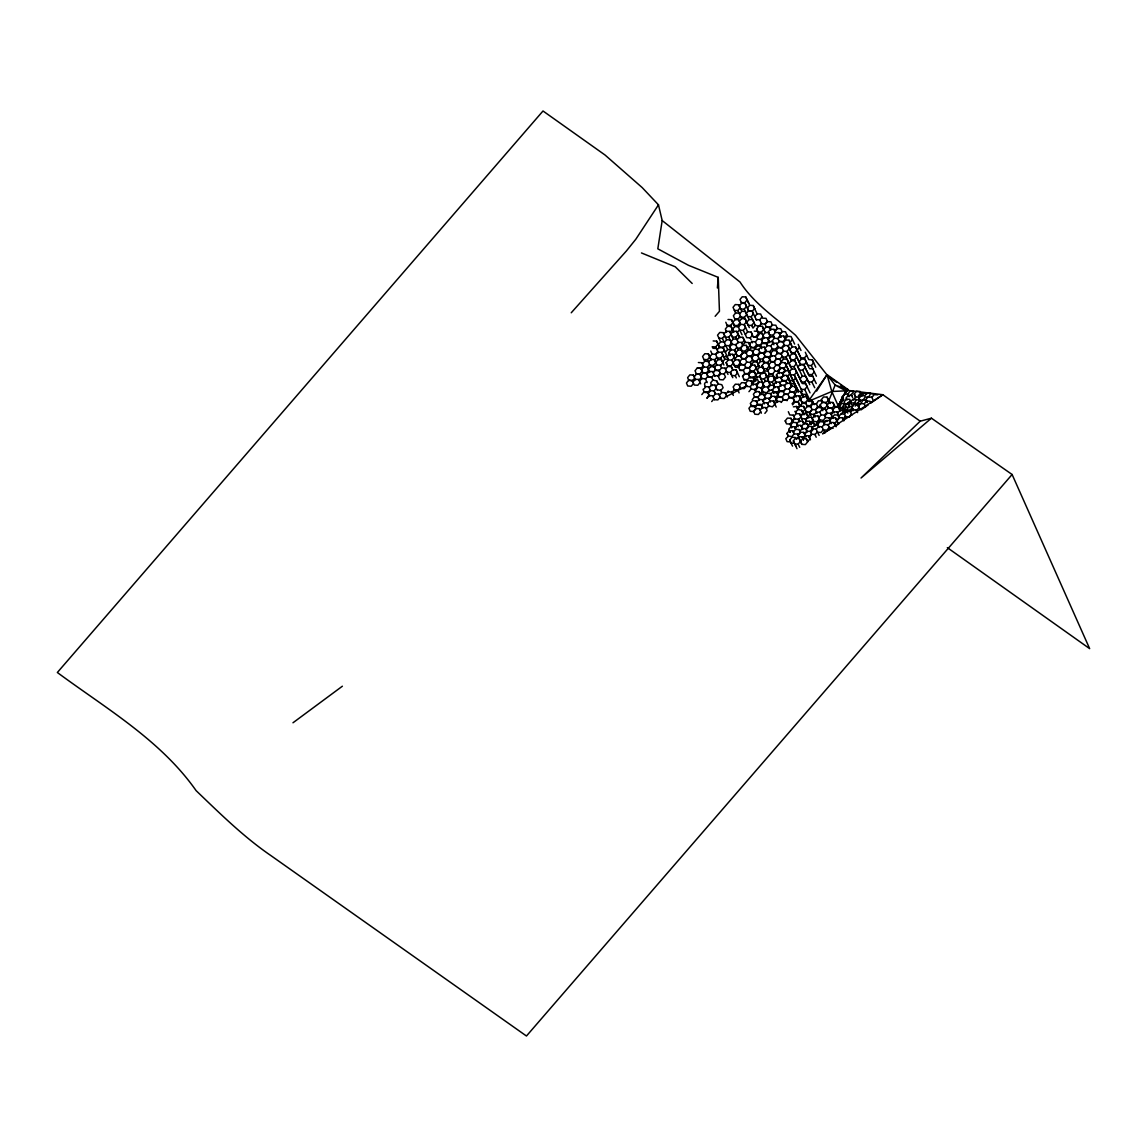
<?xml version="1.0" encoding="UTF-8"?>
<svg xmlns="http://www.w3.org/2000/svg" width="1147" height="1147" viewBox="0 0 1147 1147"><rect width="100%" height="100%" fill="white"/><g stroke="black" fill="none" stroke-linecap="round" stroke-linejoin="round"><path stroke-width="1.5" d="M717.391 287.983L718.237 277.373L688.415 265.272L657.819 248.827L662.177 220.554L658.478 204.826L642.191 187.592L605.057 155.031L543.004 110.987L57.35 672.5C106.054 708.488 160.752 740.188 196.123 790.656C219.909 813.438 243.522 836.837 270.792 855.519L526.459 1036.013L1012.113 474.5L931.436 418.196L920.209 421.193L861.039 478.012L931.436 418.196M842.844 397.679L838.099 406.64L845.984 390.84L848.034 389.564L827.059 374.682L808.191 401.479M828.478 401.464L835.145 385.091L827.059 374.682L816.65 391.041M838.099 406.64L842.127 397.608M844.421 394.683L848.034 389.564L835.145 385.091L845.984 390.84L848.034 390.41L840.909 385.349M835.202 407.5L838.228 405.88L842.902 397.378M844.45 394.539L845.984 390.84L831.79 391.485L809.768 400.805M658.478 204.826L635.839 239.221L626.334 251.035L571.235 312.787M739.385 305.977L741.622 303.209L745.149 303.439L746.439 306.435L744.202 309.217L740.675 308.987L738.797 304.801L735.27 304.557L733.033 307.339L735.628 312.959L739.155 313.188L740.876 317.059L744.389 317.289L746.625 314.522L749.106 319.468L752.618 319.698L755.228 325.318L759.113 326.293L761.35 323.526L765.192 324.372L767.429 321.604L770.942 321.834L772.318 325.002L775.845 325.232L777.265 328.501L780.777 328.73L782.068 331.741L779.831 334.508L778.899 332.63L775.372 332.401L773.135 335.182L769.608 334.953L768.332 331.942L770.569 329.175L774.082 329.404L775.028 331.268L777.265 328.501M735.628 312.959L733.392 315.726L734.682 318.737L735.112 319.597L738.625 319.827L740.69 324.372L744.202 324.601L746.439 321.82L745.163 318.823L741.636 318.594L739.399 321.361L738.195 318.966L734.682 318.737M734.324 310.35L737.851 310.579L740.087 307.797L738.797 304.801M741.292 302.536L744.804 302.765L747.041 299.984L745.765 296.987L742.238 296.758L740.001 299.525L741.622 303.209M725.793 322.264L727.069 325.261L730.596 325.504L733.808 332.343L731.112 326.522L727.585 326.293L725.348 329.06L726.639 332.071L726.209 331.211L723.972 333.978L723.298 332.659L719.786 332.429L717.549 335.196L720.646 341.835L724.173 342.064L725.678 345.505L729.205 345.734L731.442 342.967L730.152 339.956L726.625 339.727L724.388 342.509L722.352 338.437L718.825 338.207M735.112 319.597L732.876 322.379L734.152 325.375L737.679 325.605L739.915 322.837L740.69 324.372L738.453 327.139L737.679 325.605M744.202 309.217L746.339 313.504L748.575 310.722L752.102 310.952L753.378 313.963L751.142 316.73L747.629 316.5L745.349 311.511L741.822 311.281L739.586 314.063L737.851 310.579M730.596 325.504L732.833 322.723L731.542 319.712L728.015 319.483M714.882 376.388L714.008 374.625L711.771 377.392L708.244 377.162L706.953 374.166L709.19 371.384L712.717 371.614L713.205 372.603L715.441 369.836L714.165 366.825L710.638 366.596L709.577 364.459L707.341 367.241L703.814 367.011L701.577 369.778L700.803 368.216L697.276 367.986L695.039 370.768L696.473 374.08L700 374.309L702.036 378.811M688.687 380.216L686.451 382.998L687.727 385.994L691.254 386.238L693.491 383.456L692.2 380.446L688.687 380.216L692.415 380.876L694.652 378.109L693.362 375.098L689.849 374.868L687.612 377.65L688.888 380.646M708.359 353.921L711.097 359.828L708.359 353.921L704.832 353.692L702.595 356.473L703.885 359.47L707.412 359.699L712.043 354.05L715.57 354.28L717.807 351.498L718.466 352.817L716.517 348.502L712.99 348.272L712.215 346.709L715.742 346.939L717.979 344.172L716.689 341.161L713.162 340.931M722.352 338.437L724.589 335.655L726.625 339.727M738.195 318.966L740.432 316.185L741.636 318.594M707.412 359.699L708.631 362.137L710.868 359.369L714.38 359.599L715.671 362.595L713.434 365.377L709.907 365.147L708.287 361.463L704.76 361.233L702.523 364L701.892 362.753L698.38 362.524M749.694 305.288L747.457 308.07L748.747 311.066L752.274 311.296L754.511 308.529L753.221 305.518L749.694 305.288L747.041 299.984M738.094 349.907L735.858 352.674L734.567 350.107L737.148 355.685L740.661 355.914L742.898 353.133L741.622 350.136L738.094 349.907L736.804 347.326L734.567 350.107L727.657 349.477L725.449 345.075L723.212 347.842L719.699 347.613L718.409 344.616L720.646 341.835M696.473 374.08L694.236 376.847L693.362 375.098M730.152 332.3L732.388 329.533M732.517 329.332L734.754 326.565L738.281 326.795L739.729 330.15L743.256 330.379L745.493 327.598L744.202 324.601L747.615 331.856L751.142 332.085L752.088 333.978M723.298 332.659L725.248 336.989L728.775 337.218L731.012 334.437L733.277 338.982L736.804 339.211L738.424 342.896M696.329 373.764L699.842 373.994L702.079 371.227L702.982 373.033L706.509 373.262L708.244 377.162M702.982 373.033L700.745 375.8L699.842 373.994M714.61 360.058L716.846 357.276L718.008 359.599L721.535 359.828L723.9 365.004M699.053 380.087L701.29 377.306M737.32 332.573L739.557 329.806L742.037 334.752M710.638 366.596L708.402 369.377L707.341 367.241L709.692 372.374M721.979 353.047L724.216 350.279L722.94 347.269L719.413 347.039L717.176 349.821L715.742 346.939M731.442 342.967L732.331 344.76L731.04 341.763L733.277 338.982M753.909 322.694L751.672 325.476L748.145 325.246L746.869 322.235L749.106 319.468M700.803 368.216L702.867 372.789L706.38 373.019L708.617 370.237M729.721 331.44L732.259 336.946L735.786 337.175L738.023 334.408L736.732 331.397L733.22 331.168L730.983 333.949L729.721 331.44L726.209 331.211M715.671 362.595L717.061 365.377L715.771 362.38L718.008 359.599M692.2 380.446L693.003 382.051L695.24 379.27L698.767 379.499L700.043 382.51L697.806 385.277L694.293 385.048L693.491 383.456M720.674 358.108L722.911 355.326L721.621 352.33L718.094 352.1L715.57 354.28L717.147 357.878L720.674 358.108L722.61 361.993L724.847 359.226L728.374 359.455L727.098 356.903L729.334 354.122L732.861 354.351L735.069 358.767L737.306 356L740.819 356.23L742.109 359.226L740.46 355.484L742.697 352.717L746.21 352.946L748.446 350.165L751.973 350.394L753.593 353.649M727.657 349.477L725.42 352.244L722.94 347.269M754.898 316.572L757.135 313.805L760.662 314.034L762.497 318.135L766.024 318.364L767.429 321.604M725.047 368.144L726.883 372.245L730.395 372.474L732.632 369.692L731.356 366.696L727.829 366.466L725.592 369.234L725.047 368.144L721.52 367.915L719.284 370.682L715.757 370.452L714.481 367.456L716.717 364.674L720.588 365.606L722.825 362.839M707.799 376.259L705.563 379.04L701.835 378.41L699.598 381.191L698.767 379.499M744.761 341.06L742.898 337.347L739.371 337.118L737.134 339.885L735.786 337.175M729.334 354.122L730.094 355.656L728.818 352.645L731.055 349.878L729.764 346.867L732.001 344.1L735.858 344.989L738.094 342.222L741.622 342.451L742.941 345.104M713.19 372.56L715.427 369.793L719.284 370.682M705.362 378.639L706.652 381.65C701.39 384.474 708.359 386.668 703.054 389.392L704.344 392.403L707.871 392.632L710.108 389.851L710.538 390.711L708.817 386.854L705.29 386.625M751.142 332.085L752.432 335.096L750.195 337.863L746.668 337.634L745.378 334.623L747.615 331.856M755.228 325.318L752.991 328.099L751.672 325.476M756.188 319.583L759.715 319.812L761.952 317.031M727.829 366.466L726.151 362.681L728.388 359.9L731.915 360.129L734.152 357.362L732.861 354.351M741.951 343.125L744.188 340.344L742.898 337.347M708.086 376.847L711.613 377.076L712.889 380.073L710.653 382.854L711.914 385.793L711.484 384.933L709.247 387.7L708.817 386.854M701.821 394.597L704.057 391.83L707.584 392.059L708.273 393.435L710.509 390.668L714.051 390.941L716.287 388.159L715.011 385.163L711.484 384.933M733.621 355.885L735.858 353.104L737.306 356M712.717 371.614L714.481 375.571L717.993 375.8L720.23 373.019L720.646 373.85L718.409 376.617L719.699 379.628L723.227 379.858L725.463 377.076L724.101 373.922L726.338 371.155L727.987 374.452M742.898 353.133L740.503 347.885L745.177 342.336L748.704 342.566L750.855 347.283L754.368 347.512L756.604 344.745L760.203 345.118L762.44 342.336L762.999 343.455L766.511 343.684L768.748 340.903L767.472 337.906L763.945 337.677L761.708 340.444L761.149 339.34L757.622 339.111L755.386 341.878L751.801 341.505L749.564 344.286M741.622 342.451L742.898 345.462L740.661 348.229L737.148 348L735.528 344.329M756.59 328.902L758.827 326.135L762.339 326.365L765.207 332.53L762.97 335.311L761.393 332.143L757.866 331.913L756.59 328.902L757.852 331.426L754.267 331.11M739.872 362.008L738.854 359.957L735.327 359.728L733.091 362.509L731.915 360.129L734.381 365.506L737.908 365.735L740.145 362.968L741.005 364.689L744.532 364.918L746.769 362.151L750.281 362.38L752.518 359.599L753.651 361.864L757.178 362.094L759.515 367.198L763.042 367.441L764.318 370.438L762.081 373.219L758.568 372.99L754.884 365.19L751.357 364.961L749.12 367.728L745.607 367.499L743.371 370.28L740.059 370.467L738.553 367.04L740.79 364.273L744.532 364.918M727.442 365.678L730.954 365.907L733.191 363.14L735.241 367.241L738.768 367.47L737.908 365.735M765.078 324.142L767.3 321.361M707.584 392.059L708.875 395.055L706.882 398.339L709.118 395.557L712.645 395.787L713.09 396.676L715.327 393.894L718.839 394.124L719.413 395.285L721.649 392.503L725.176 392.733L725.865 394.124L728.101 391.342L732.058 392.432L734.295 389.65L737.965 390.166L740.202 387.399L740.69 388.403L744.217 388.632L746.453 385.851L745.163 382.854L741.65 382.625L739.414 385.392L738.912 384.388L735.385 384.159L733.148 386.94L734.438 389.937L737.965 390.166M757.622 339.111L756.346 336.1L758.583 333.333L762.095 333.562L764.26 338.308M715.757 386.668L717.993 383.901L716.703 380.89L712.889 380.073M741.779 350.896L745.306 351.125L749.995 345.562L748.704 342.566M759.128 334.437L756.891 337.204L753.407 337.046L752.432 335.096M761.393 332.143L763.63 329.361L762.339 326.365M763.931 329.533L766.167 326.752L770.081 327.784L772.318 325.002L769.995 327.612L766.167 326.752M739.715 361.692L741.951 358.911L745.478 359.14L747.715 356.373L751.242 356.602L753.106 360.775L756.633 361.004L758.87 358.222L760.461 361.42L763.988 361.649L762.698 359.068L759.171 358.839L757.579 355.226L754.052 354.997L751.815 357.764L751.027 356.172L747.5 355.943L745.263 358.724L741.736 358.495M754.554 347.871L751.027 347.641L748.79 350.423L746.253 345.347L742.898 345.462M711.699 401.565L713.936 398.798L714.366 399.672L717.893 399.902L720.13 397.134L720.703 398.281L724.23 398.511L726.467 395.744L725.176 392.733M752.647 351.756L754.884 348.975L758.683 349.749L760.92 346.982L764.447 347.211L765.278 348.874M760.203 345.118L760.748 346.222L757.235 345.993L754.998 348.76L754.368 347.512M731.499 374.682L730.395 372.474L731.686 375.47L735.213 375.714L737.449 372.933L736.159 369.922L732.632 369.692M751.027 356.172L753.264 353.405L754.052 354.997M767.787 338.537L770.024 335.77L768.332 331.942M774.899 331.01L777.136 328.243M768.748 340.903L769.58 342.566L768.304 339.569L770.54 336.788L774.053 337.017L773.135 335.182L774.426 338.179L772.175 340.946L773.465 343.942L773.035 343.082L770.798 345.849L767.271 345.62L765.035 348.401L766.325 351.398L764.088 354.179L763.486 352.989L759.974 352.76L758.411 349.204M751.973 350.394L753.937 354.753L757.464 354.982L759.701 352.215L763.644 353.29L765.379 357.19L768.906 357.42L771.142 354.638L771.988 356.344L769.852 351.642L766.325 351.398L764.447 347.211M760.117 353.061L757.88 355.828L757.464 354.982M753.651 361.864L751.414 364.631L750.281 362.38L751.572 365.391L749.335 368.158L745.607 367.499M742.51 376.245L744.747 373.478L743.457 370.467L739.944 370.237M744.159 379.972L742.625 376.488L744.862 373.707L748.389 373.936L750.052 377.693L753.579 377.922L758.196 372.245L762.081 373.219M763.486 352.989L765.723 350.208M744.862 373.707L748.174 373.521L750.41 370.739L753.937 370.968L756.174 368.201L754.884 365.19M779.745 334.336L781.982 331.555L785.509 331.784L787.545 336.315L791.072 336.544L794.627 344.086M750.052 377.693L748.762 374.696L750.998 371.915L754.525 372.144L757.249 378.023L753.937 370.968M760.461 361.42L758.224 364.201L756.633 361.004M762.698 359.068L764.934 356.301L765.379 357.19M756.217 367.872L758.454 365.09L759.515 367.198L757.278 369.979L758.568 372.99M743.916 379.485L747.443 379.714L749.679 376.947L753.192 377.177L754.411 379.585L756.647 376.818L760.16 377.048L761.45 380.058M764.088 386.195L762.095 382.195L758.568 381.965L756.332 384.747L752.432 383.758L750.281 386.682L746.754 386.453L745.464 383.456L747.701 380.675L751.228 380.904L751.873 382.209L754.109 379.442L757.637 379.671L758.927 382.668L756.69 385.449M791.631 345.347L789.079 340.229L785.552 339.999L783.315 342.767L782.756 341.634L779.229 341.405L776.992 344.172L776.562 343.311L773.035 343.082M778.44 347.512L776.204 350.294L777.738 353.792L776.462 350.796L772.935 350.566L770.698 353.333L769.852 351.642L772.089 348.86L775.601 349.089L777.838 346.308L778.44 347.512L781.967 347.742L783.473 351.183M763.386 368.56L766.913 368.789L768.089 371.169L764.576 370.94L763.386 368.56L762.095 365.563L764.332 362.782L767.859 363.011L770.081 367.9L773.608 368.13L775.845 365.348L779.372 365.578L775.487 364.631L775.845 365.348L774.196 361.62L776.433 358.853L779.96 359.083L782.24 356.387L783.53 358.982L787.057 359.212L791.717 368.976L795.229 369.205L802.169 383.514L805.696 383.743L810.026 392.862M784.562 337.562L786.799 334.795M783.53 358.982L781.293 361.749L779.96 359.083L776.476 358.925L774.239 361.706L770.712 361.477L769.422 358.466L771.659 355.699L775.186 355.928L777.422 353.147L781.222 353.95L783.458 351.168L786.985 351.412L789.222 348.631L787.946 345.634L784.419 345.405L782.182 348.172L778.283 347.183L776.562 343.311M774.411 338.164L778.067 338.666L780.304 335.885L783.831 336.114L785.122 339.125L782.885 341.892L779.229 341.405M787.545 336.315L785.308 339.082L783.831 336.114M764.074 362.266L767.601 362.495L769.838 359.728L768.547 356.717L765.035 356.488L762.798 359.269L764.332 362.782M752.246 382.955L754.482 380.173L753.192 377.177M781.795 347.412L784.032 344.63L784.605 345.777L782.756 341.634M762.124 381.377L759.529 375.772L761.766 372.99L765.293 373.219L768.433 379.944M767.142 376.947L769.379 374.166L767.845 370.667L770.081 367.9L768.791 364.889L771.028 362.122L774.555 362.352L774.196 361.62M762.339 373.707L764.576 370.94M766.913 368.789L769.15 366.022M748.948 391.686L751.185 388.919L755.013 389.765L757.249 386.998L761.149 387.973L763.386 385.206L764.189 386.811L767.716 387.041L769.952 384.274L767.472 378.868L769.709 376.087L773.221 376.316L776.304 382.912L773.221 376.316M790.125 342.322L792.362 339.541M788.132 346.007L790.369 343.24L789.079 340.229M760.819 378.768L764.332 378.997L766.569 376.23L765.293 373.219M755.386 390.525L757.622 387.743L755.959 383.987M752.274 399.629L754.511 396.862L758.224 397.464L754.697 397.235L753.407 394.238L755.644 391.457L759.171 391.686L760.633 394.625L762.87 391.844L766.769 392.819L769.006 390.052L772.519 390.281L774.383 386.74L777.895 386.969L778.412 387.987L780.577 385.062L784.089 385.292L784.634 386.381M795.674 347.025L796.95 350.036L794.713 352.803L791.201 352.573L789.91 349.577L792.147 346.795L795.674 347.025L800.835 357.792L804.362 358.022L806.599 355.255L805.309 352.244M762.898 383.815L765.135 381.033L768.662 381.263L767.472 378.868M778.999 364.861L781.236 362.079L779.96 359.083M796.52 372.202L794.283 374.983L790.756 374.754L784.978 362.724L781.451 362.495L779.214 365.276L780.648 368.588L778.412 371.356L774.899 371.126L772.662 373.908L769.135 373.678L772.662 373.908L774.196 377.406L780.777 377.363L781.207 378.238L783.329 375.227L781.093 378.008L782.383 381.005L785.91 381.234L788.147 378.467L786.856 375.456L783.329 375.227M786.039 357.176L788.276 354.409L786.985 351.398L791.387 360.66L794.914 360.889L796.204 363.886L793.968 366.667L790.441 366.438L786.039 357.176L782.512 356.946L780.949 353.376M766.769 392.819L763.242 392.589L761.952 389.593L764.189 386.811L762.095 382.195M775.014 379.915L777.25 377.134L777.695 378.008L776.404 375.012L778.641 372.23L779.315 373.592L778.039 370.596L780.275 367.814L783.788 368.044L785.523 371.513M791.817 353.835L789.58 356.602L790.871 359.613L794.398 359.843L796.635 357.061L795.344 354.065L791.817 353.835L789.222 348.631M760.203 393.751L762.44 390.984L761.149 387.973L761.952 389.593M751.17 405.536L748.934 408.303L750.224 411.314L753.737 411.544L755.973 408.776L754.697 405.766L751.17 405.536L751.629 406.468L755.156 406.698L757.393 403.916L756.102 400.92L752.575 400.69L750.339 403.457L751.629 406.468M769.207 398.984L771.444 396.217L774.971 396.446L776.361 399.242L778.598 396.461L782.498 397.464L778.971 397.235L776.49 391.815L772.963 391.586L770.727 394.367L770.282 393.464L766.755 393.235L764.519 396.002L763.787 394.554L760.26 394.324L758.024 397.091L759.314 400.102L758.984 399.443L756.748 402.21L756.102 400.92M797.194 350.093L799.43 347.326L798.154 344.315M772.275 382.094L773.938 385.435L770.411 385.206L768.748 381.865L772.275 382.094L774.512 379.327M786.096 364.99L788.333 362.208M770.411 385.206L768.175 387.973L767.716 387.041L769.465 390.984L769.006 390.052M784.978 362.724L786.254 365.735L784.018 368.502L780.505 368.273M789.15 363.427L791.387 360.66M767.931 404.131L767.314 402.898L763.802 402.669L761.565 405.45L761.063 404.447L757.536 404.217L755.299 406.999L754.697 405.766M798.57 391.242L788.347 370.768L784.82 370.538L782.584 373.32L778.641 372.23M782.842 373.822L785.078 371.055L783.788 368.044M759.357 408.705L760.647 411.716L758.411 414.483L754.884 414.253L753.593 411.257L755.83 408.475L759.357 408.705L760.117 410.225L762.311 407.371L765.838 407.601L766.368 408.676L768.605 405.909L772.476 406.827L777.15 401.264L780.677 401.493L781.164 402.468L783.401 399.701L787.258 400.604M762.841 400.332L765.078 397.55L765.809 399.013L763.787 394.554M764.404 403.902L763.128 400.891L765.364 398.124L768.877 398.353L769.336 399.242L771.558 396.461L770.282 393.464M789.48 371.743L791.717 368.976M806.241 362.237L804.004 365.004L800.477 364.775L799.201 361.764L801.438 358.997L804.95 359.226L808.893 367.556M787.401 376.546L789.638 373.779L788.347 370.768M767.658 403.586L769.895 400.819L773.422 401.049L774.913 404.045M777.895 386.969L779.186 389.966L776.949 392.747L773.422 392.518L772.963 391.586M777.695 394.224L779.931 391.442L783.444 391.686L785.681 388.905L789.208 389.148L791.444 386.367L790.168 383.37L786.641 383.127L784.405 385.908M775.544 397.593L777.781 394.826L776.49 391.815M764.877 413.379L767.114 410.597L765.838 407.601M774.01 402.224L776.247 399.457L777.637 402.239L774.971 396.446M778.34 387.844L779.616 390.84L783.143 391.07L785.681 388.905L784.089 385.292M799.23 384.876L794.283 374.983L795.574 377.98L793.337 380.761L789.81 380.532L788.233 377.363M802.771 370.209L805.008 367.427L803.717 364.431L800.19 364.201L797.954 366.968L799.244 369.979L802.771 370.209L808.391 381.894L811.904 382.123L814.141 379.342L812.865 376.345L812.019 374.653L808.492 374.424L803.717 364.431M782.225 396.919L784.462 394.152L787.989 394.382L790.226 391.6L793.753 391.83L796.133 397.02M794.928 386.496L796.204 389.507L793.968 392.274L790.455 392.045L789.165 389.048L791.401 386.267L794.928 386.496L797.079 391.242L800.606 391.471L803.517 397.321M807.115 379.342L804.879 382.109L801.352 381.879L800.061 378.883L802.298 376.101L805.825 376.331L809.782 384.675M804.362 358.022L807.803 365.348L811.316 365.578L813.553 362.796L812.277 359.8L808.75 359.57L806.599 355.255M794.842 394.023L797.079 391.242M783.401 399.701L787.043 400.16L789.279 397.378L792.806 397.608L795.043 394.84L793.753 391.83M812.019 374.653L814.255 371.886L811.316 365.578M798.986 395.93L800.276 398.941L798.04 401.708L794.513 401.479L793.237 398.482L795.473 395.701L798.986 395.93L801.954 402.282L805.466 402.511L807.703 399.744L811.23 399.973L813.352 404.203M792.075 403.83L794.312 401.063L793.021 398.052L789.494 397.823L787.989 394.382L784.462 394.152M801.223 389.292L804.735 389.521L806.972 386.74M792.591 404.877L794.828 402.11L798.355 402.339L800.061 406.181L803.588 406.411L806.298 412.26L809.811 412.49L812.047 409.723L810.671 406.525L812.908 403.744L816.435 403.973L818.442 400.747L821.955 400.977L821.324 399.701L823.56 396.934L827.087 397.163L830.256 403.5M799.66 397.263L801.896 394.482L800.606 391.471M800.663 399.285L802.9 396.504L806.427 396.733L808.664 401.235M790.986 418.297L792.276 421.307L790.039 424.075L786.512 423.845L785.222 420.849L787.459 418.067L790.986 418.297L792.534 421.393L794.771 418.626L798.67 419.616L800.907 416.848L802.083 419.2L799.631 413.838L796.104 413.608L793.867 416.39L793.251 415.171L789.738 414.927L788.333 411.701M797.409 408.117L799.645 405.35M802.642 412.189L807.244 406.482L806.757 405.522L810.284 405.751L810.771 406.712L807.244 406.482L805.466 402.511L805.954 403.486L802.427 403.257L797.825 408.963L796.577 406.468L793.366 406.841M796.577 406.468L797.868 409.465L795.631 412.246L795.129 411.228L796.104 413.608M792.305 420.949L794.541 418.168L795.158 419.386L793.251 415.171M812.234 418.612L814.47 415.831L817.997 416.06L820.076 420.677L819.273 419.071L817.037 421.838L813.309 421.193L811.072 423.96L809.753 421.322L806.226 421.092L803.99 423.874L802.642 421.164L799.115 420.935L796.878 423.716L796.333 422.598L792.806 422.368L790.57 425.15L790.039 424.075M795.172 427.974L797.409 425.193L795.373 428.376L794.599 426.813L791.072 426.584L788.763 429.207L790.125 432.362M800.721 416.046L802.957 413.278L801.681 410.268L797.868 409.465M795.459 437.494L791.932 437.265L789.695 440.032L790.613 441.882L787.1 441.652L785.81 438.656L788.304 436.405L787.028 433.408L789.265 430.627L792.778 430.856L793.652 432.591M810.284 405.751L812.52 402.97L811.23 399.973M793.409 432.118L795.645 429.336L799.172 429.566L799.989 431.2L802.226 428.433L805.739 428.663L806.269 429.709L808.506 426.928L807.216 423.931L803.689 423.702L801.452 426.469M809.725 412.303L811.961 409.522L815.474 409.751L817.711 406.984L816.205 403.515M799.172 429.566L800.463 432.577L798.226 435.344L797.595 434.096L794.068 433.867L791.831 436.634L788.046 435.874M805.61 419.429L810.241 413.766L814.169 414.813L816.406 412.045L819.933 412.275L821.983 409.121L825.51 409.35L827.388 413.551L826.786 412.361L824.55 415.128L821.037 414.899L818.8 417.68M812.822 419.773L811.531 417.221L808.018 416.992L805.782 419.759L805.323 418.87L801.81 418.641M835.202 407.027L832.951 402.497L829.424 402.267L827.188 405.049L825.897 402.454L822.37 402.224L820.134 404.991L822.757 410.683L821.481 407.687L817.954 407.457L815.474 409.751L816.764 412.762M796.993 448.678L793.337 440.935L795.574 438.154L799.101 438.383L801.868 444.362L805.395 444.592L807.631 441.824L806.341 438.814L802.814 438.584L800.577 441.366M798.025 434.957L800.262 432.175L803.775 432.405L804.793 434.441L806.843 431.286L804.606 434.068L805.897 437.064L803.775 432.405M796.405 439.387L798.642 436.62L802.169 436.849L803.445 439.86L802.169 436.849M827.087 397.163L828.378 400.16L826.141 402.941L822.37 402.224M833.066 418.526L831.976 416.347L829.74 419.114L829.08 417.795L825.553 417.565L823.317 420.332L819.661 419.831L814.943 425.322L813.84 423.114L810.312 422.885L808.076 425.652L807.216 423.931M810.585 422.999L812.822 420.232L813.524 421.609L811.531 417.221M805.94 429.064L808.176 426.283L811.703 426.526L812.994 429.523L810.757 432.304M821.424 408.002L824.937 408.232L827.173 405.45L828.478 408.045L832.005 408.275L834.242 405.508L832.951 402.497M794.627 443.932L798.154 444.161L800.391 441.394L799.101 438.383M802.828 438.183L805.065 435.416M802.929 438.398L805.165 435.616L808.692 435.846L809.424 437.294L811.66 434.527L810.284 431.344L812.52 428.562L816.263 429.25L818.499 426.469L822.112 426.885L824.349 424.118L828.277 425.15L830.514 422.383L834.041 422.612L836.12 426.784M812.363 427.831L814.599 425.05L818.126 425.293L817.696 424.433L819.933 421.666L823.46 421.895L824.105 423.2L826.342 420.433L829.869 420.662L831.976 417.623L835.503 417.852L837.009 420.863L839.246 418.096L837.955 415.085L834.428 414.856L832.192 417.637M819.144 435.43L817.324 431.802L815.087 434.57L811.402 434.025L809.165 436.792L810.456 439.803L808.692 435.846M841.281 402.554L843.518 399.773L842.228 396.776L844.464 393.995L847.991 394.224L849.984 390.955L853.511 391.184M834.098 412.92L832.808 409.909L835.045 407.142L838.572 407.371L840.407 411.042M809.983 438.857L807.746 441.624L806.341 438.814M830.915 413.78L833.152 411.013L831.862 408.002L828.335 407.773L826.098 410.554L824.937 408.232M846.658 409.909L844.421 412.676L843.389 410.597L839.862 410.368L837.625 413.149L837.066 412.017L833.539 411.787L831.303 414.569L830.686 413.336L827.173 413.106L824.937 415.888L824.55 415.128L825.553 417.565M853.597 391.801L851.361 394.568L851.82 395.486L848.293 395.256L846.056 398.038L847.045 400.002M844.88 403.773L842.644 406.554L843.203 407.687L839.676 407.457M854.257 393.98L856.494 391.199L860.021 391.428L861.311 394.439L859.074 397.206L855.547 396.977L854.257 393.98L855.49 396.432M850.214 400.389L847.977 403.156L848.407 404.002L841.525 403.457L839.59 406.855L836.077 406.626M851.891 405.02L850.601 402.009L852.838 399.242L856.365 399.471M841.267 414.038L843.504 411.271L847.031 411.501L847.805 413.063M837.955 415.085L838.729 416.633L840.966 413.852L844.479 414.081L846.629 411.142L850.156 411.372L851.834 415.157L851.447 414.382L849.21 417.15L845.411 416.375L843.174 419.142L842.543 417.881L839.016 417.651L836.78 420.433L838.07 423.429L835.503 417.852M834.543 423.63L836.78 420.849M853.526 400.188L855.547 396.977M864.15 393.321L860.623 393.091L858.386 395.858L859.289 397.651M850.156 411.372L850.558 412.16L852.794 409.379L853.196 410.196L851.906 407.185L854.142 404.418L857.669 404.647L859.806 409.35L857.669 404.647M846.773 409.723L848.737 406.396L852.264 406.626L854.2 403.242L857.727 403.472L859.605 399.988L860.293 401.378L859.003 398.367L861.239 395.6L864.766 395.83L867.003 393.048L870.53 393.278M852.307 407.142L850.185 410.139L843.26 409.479M861.712 396.102L863.949 393.335L867.476 393.564M843.532 419.859L845.769 417.092L844.479 414.081M855.203 406.11L857.44 403.328L864.279 403.801L866.515 401.02L870.028 401.249L870.774 402.726M858.515 406.339L860.752 403.572M858.945 407.644L856.709 410.425L852.794 409.379M866.515 401.02L867.247 402.497L865.956 399.5L868.193 396.719L871.935 397.378L874.172 394.611L877.699 394.84M715.14 316.285L719.441 311.31L718.237 277.373M292.972 722.782L342.38 686.207M860.953 409.938L868.25 404.862M871.175 402.841L882.86 394.726L920.209 421.193M831.432 428.448L822.542 433.824L882.86 394.726L847.189 390.295M835.876 425.752L838.83 423.96M727.155 396.188L746.883 385.664M751.443 383.241L755.988 380.818M768.734 332.759L765.207 332.53L763.63 329.361M753.378 336.974L756.891 337.204L756.346 336.1M773.881 344.774L772.591 341.777L769.078 341.548L766.841 344.315L766.225 343.096L762.698 342.867L760.461 345.648L761.751 348.645M777.494 353.29L781.021 353.52L783.458 351.168M809.452 368.646L812.965 368.875M812.865 376.345L809.338 376.116L805.008 367.427M724.173 374.08L720.574 373.693L718.954 370.022M787.143 383.729L785.595 380.603L782.068 380.374L779.831 383.141L779.358 382.209L775.831 381.98L773.594 384.747L774.885 387.758L774.383 386.74M744.03 379.729L747.443 379.714M790.627 383.442L794.154 383.672L797.911 391.199M874.028 393.894L870.501 393.665L868.666 397.22L865.139 396.991L863.118 400.217L856.293 399.773L854.314 403.056L850.802 402.826L848.565 405.608L849.526 407.529L845.999 407.3L843.762 410.067L843.217 408.992L839.704 408.762M809.108 400.833L805.925 394.468L802.413 394.238L803.746 396.934M717.076 389.736L720.861 390.482L723.097 387.715L721.807 384.704L717.993 383.901M849.913 399.357L846.386 399.127L844.149 401.909L845.439 404.905M758.984 399.443L762.511 399.672L763.128 400.891M842.586 406.855L846.099 407.085L845.396 405.665L847.633 402.898L851.16 403.127L850.601 402.009M821.008 406.755L817.481 406.525L817.954 407.457M850.042 410.282L853.569 410.511M758.038 405.221L761.565 405.45M809.811 412.49L806.183 412.031L803.947 414.813L801.681 410.268M808.75 418.038L806.556 413.651L803.043 413.422L800.807 416.189L799.631 413.838M823.532 421.178L827.044 421.408M797.409 425.193L800.936 425.422L801.696 426.942M822.026 426.698L823.403 429.896L826.93 430.125L829.166 427.344L833.095 428.39M806.843 431.286L810.284 431.344M789.695 440.032L790.986 443.043L794.498 443.272M641.46 252.942L675.296 266.807L692.186 283.467M662.177 220.554L740.016 282.004C754.224 304.041 776.29 318.192 795.588 335.282L828.062 376.23L836.636 382.309M947.336 547.649L1089.65 648.643L1012.113 474.5M828.077 376.23L827.059 374.682L831.79 391.485L838.228 405.88M873.01 399.959L871.72 396.948M865.956 399.5L866.401 400.375L862.874 400.145L860.953 403.558M860.623 393.091L861.311 394.439M859.003 398.367L859.82 400.002M848.293 395.256L849.038 396.733L847.748 393.736M851.906 407.185L853.01 409.407M842.228 396.776L843.69 399.686M845.411 416.375L845.769 417.092M812.277 359.8L815.761 367.226M834.242 405.508L835.045 407.142M838.357 415.028L838.916 416.146L837.066 412.017M814.255 371.886L816.406 376.187M828.378 400.16L829.424 402.267M831.862 408.002L832.808 409.909M833.152 411.013L833.539 411.787M799.43 347.326L801.007 350.452M814.141 379.342L816.234 383.528M796.95 350.036L801.438 358.997M811.904 382.123L814.7 387.7M830.514 422.383L831.03 423.401M790.369 343.24L792.147 346.795M794.713 352.803L799.201 361.764M796.635 357.061L800.477 364.775M820.134 404.991L821.481 407.687M785.122 339.125L785.552 339.999M787.946 345.634L789.91 349.577M794.398 359.843L802.298 376.101M804.879 382.109L807.216 386.797M821.037 414.899L819.747 411.902M824.349 424.118L824.736 424.892L823.46 421.895M814.198 404.619L812.606 401.45L813.897 404.461M793.968 366.667L800.061 378.883M816.406 412.045L817.008 413.235M804.735 389.521L809.968 400.418M817.997 416.06L818.987 418.053M809.094 401.221L805.925 394.468M824.98 433.064L823.302 429.709L821.066 432.476L817.553 432.247L816.033 428.792M795.574 377.98L802.441 391.744M814.47 415.831L815.058 417.006L813.768 413.995M770.569 329.175L770.97 329.992L769.68 326.981M818.499 426.469L818.987 427.444L817.696 424.433M786.254 365.735L790.756 374.754M810.241 413.766L810.986 415.271L809.696 412.26M789.638 373.779L798.269 391.084M769.608 334.953L770.54 336.788M798.226 392.245L794.154 383.672M814.599 425.05L815.13 426.111L813.84 423.114M772.175 340.946L772.591 341.777M775.601 349.089L776.462 350.796M800.276 398.941L802.427 403.257M753.221 305.518L754.812 308.715M754.511 308.529L757.135 313.805M806.298 412.26L803.588 406.411M759.715 319.812L761.551 323.913M808.018 416.992L806.556 413.651M786.856 375.456L792.104 385.98M788.147 378.467L792.133 386.453M810.312 422.885L811.044 424.333L809.753 421.322M767.472 337.906L768.304 339.569M790.168 383.37L791.674 386.41M772.935 350.566L770.798 345.849M795.043 394.84L795.473 395.701M745.765 296.987L748.862 303.195M798.04 401.708L800.19 406.024M776.433 358.853L775.186 355.928M752.102 310.952L756.547 320.285M780.275 367.814L780.648 368.588M806.226 421.092L806.613 421.867L805.323 418.87M763.945 337.677L763.386 336.558L761.149 339.34L762.999 343.455M786.641 383.127L785.595 380.603M767.271 345.62L766.225 343.096M792.806 397.608L793.237 398.482M794.312 401.063L794.828 402.11M744.804 302.765L748.747 311.066M751.142 316.73L754.31 323.053M778.039 370.596L778.412 371.356M757.866 331.913L758.583 333.333M782.383 381.005L780.777 377.363M803.689 423.702L802.642 421.164M768.547 356.717L769.422 358.466M769.838 359.728L771.028 362.122M776.404 375.012L777.465 377.134M799.115 420.935L799.574 421.852L798.298 418.856M780.577 385.062L781.121 386.152L779.358 382.209M802.226 428.433L802.742 429.48L800.936 425.422M783.143 391.07L784.734 394.683M767.601 362.495L768.791 364.889M740.087 307.797L741.822 311.281M744.389 317.289L746.869 322.235M746.439 321.82L749.321 327.598M757.235 345.993L755.328 341.734M779.186 389.966L779.931 391.442M792.276 421.307L792.806 422.368M750.195 337.863L751.17 339.813M751.801 341.505L752.446 342.824M795.645 429.336L794.599 426.813M777.781 394.826L778.971 397.235M798.642 436.62L799.301 437.953L797.595 434.096M800.391 441.394L801.868 444.362M762.095 365.563L763.042 367.441M743.256 330.379L745.378 334.623M791.072 426.584L791.702 427.845L790.412 424.849M749.995 345.562L751.027 347.641M798.154 444.161L799.717 447.33M764.332 378.997L765.637 381.607M785.222 420.849L785.609 421.609M744.188 340.344L745.177 342.336M789.265 430.627L790.039 432.204M748.446 350.165L746.253 345.347M793.337 440.935L796.061 446.369M776.204 407.042L773.422 401.049M731.542 319.712L734.424 325.49M759.529 375.772L760.762 378.252M732.833 322.723L734.754 326.565M736.732 331.397L739.915 337.763M738.023 334.408L739.371 337.118M787.028 433.408L787.803 434.985M745.306 351.125L747.715 356.373M769.895 400.819L770.497 401.995M790.986 443.043L792.534 446.14M762.44 390.984L763.242 392.589M740.503 347.885L741.622 350.136M745.263 358.724L746.769 362.151M749.335 368.158L750.998 371.915M727.069 325.261L727.585 326.293M754.109 379.442L754.482 380.173M760.26 394.324L759.171 391.686M740.46 355.484L740.819 356.23M748.174 373.521L748.762 374.696M752.432 383.758L753.163 385.22M728.775 337.218L731.04 341.763M755.644 391.457L755.988 392.145L754.697 389.148M750.281 386.682L751.185 388.919M729.205 345.734L731.169 349.706M734.152 357.362L735.327 359.728M760.647 411.716L761.364 413.149M728.818 352.645L730.08 355.183M736.159 369.922L739.342 376.732M724.216 350.279L726.553 354.953L724.316 357.721L721.621 352.33M730.954 365.907L733.005 370.008M735.213 375.714L736.317 377.922M716.689 341.161L718.409 344.616M717.979 344.172L719.699 347.613M722.911 355.326L724.847 359.226M726.151 362.681L727.427 365.233M731.686 375.47L732.79 377.693M733.349 395.428L731.628 391.571M714.38 359.599L715.771 362.38M728.101 391.342L728.603 392.346M713.434 365.377L714.481 367.456M717.993 375.8L718.409 376.617M726.467 395.744L727.155 397.12M716.703 380.89L718.266 384.03M721.649 392.503L720.603 389.966M703.885 359.47L704.76 361.233M715.011 385.163L716.043 387.256M716.287 388.159L717.334 390.252M706.38 373.019L706.953 374.166M714.839 392.518L714.036 390.898L715.327 393.894M706.652 381.65L707.14 382.625M697.276 367.986L700.946 368.531L703.183 365.75L703.814 367.011L701.892 362.753M708.875 395.055L709.563 396.446M700.043 382.51L700.702 383.829M694.652 378.109L695.526 379.858M864.279 403.801L865.555 406.798M851.361 394.568L852.651 397.579M856.307 409.608L857.598 412.619M838.572 407.371L839.862 410.368M842.543 417.881L843.834 420.892M825.897 402.454L828.478 408.045M830.686 413.336L832.593 417.565M834.041 422.612L835.331 425.609M821.324 399.701L822.614 402.712M829.08 417.795L830.371 420.791M829.74 420.39L831.159 423.659M827.876 424.347L829.568 428.161M808.649 398.611L809.925 401.622M778.899 332.63L781.035 337.333L780.189 335.641L777.953 338.408L779.358 341.663M806.427 396.733L807.703 399.744M774.082 329.404L775.372 332.401M811.703 426.526L812.994 429.523M814.929 434.254L816.205 437.251M788.519 377.521L789.81 380.532M764.877 323.755L766.468 327.382M782.168 372.46L783.874 376.316M805.739 428.663L807.23 432.075M773.608 368.13L774.899 371.126M796.333 422.598L798.169 426.713M782.111 396.69L783.516 399.93M792.778 430.856L794.068 433.867M772.146 389.507L773.809 393.278M768.877 398.353L770.167 401.35M767.314 402.898L768.949 406.597M762.511 399.672L763.802 402.669M744.317 364.502L745.808 367.929M751.228 380.904L752.518 383.915M761.063 404.447L762.841 408.447M738.854 359.957L741.005 364.689M727.098 356.903L728.388 359.9M738.912 384.388L740.69 388.403M737.822 389.88L739.098 392.891M720.23 364.904L721.52 367.915M710.753 351.039L712.043 354.05M718.839 394.124L720.703 398.281M712.645 395.787L714.366 399.672"/></g></svg>
